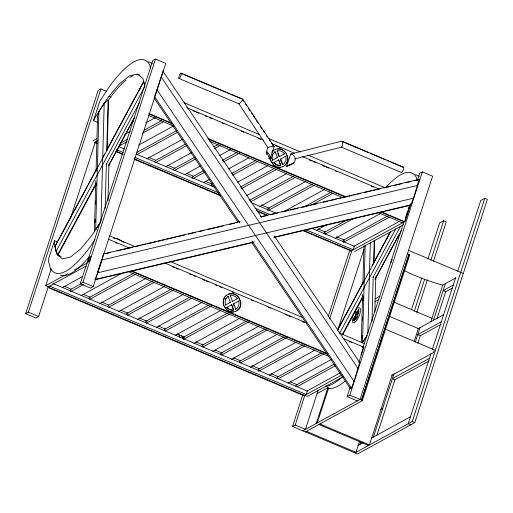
<?xml version="1.0" encoding="UTF-8"?>
<svg xmlns="http://www.w3.org/2000/svg" width="513" height="513" viewBox="0 0 513 513"><rect width="100%" height="100%" fill="white"/><g stroke="black" fill="none" stroke-linecap="round" stroke-linejoin="round"><path stroke-width="0.77" d="M94.386 231.947L95.79 180.852M96.053 171.271L97.566 116.175L98.919 111.539L104.203 103.35L108.128 99.798L106.723 150.899M95.078 222.45L95.168 219.263M95.578 204.129L95.668 200.942M96.085 185.802L96.13 184.205L58.424 254.294A98.028 25.599 -67.1 0 0 59.495 256.25M98.919 111.539L95.674 229.709L100.958 221.52M100.978 220.718L104.203 103.35M105.146 208.387L106.371 163.673M107.172 150.194L108.551 100.003A98.028 25.599 -67.1 0 1 126.031 80.086M107.948 200.686L108.936 164.756M361.299 342.402L362.614 294.494M362.903 284.119L363.954 245.791M361.838 338.484L361.928 335.297M362.345 320.163L362.435 316.976M362.871 301.041L362.954 297.854M365.205 245.15L362.524 342.556L366.994 335.624M367.827 333.565L370.328 242.546M371.996 321.234L373.22 276.52M373.573 263.746L374.208 240.591M374.022 263.041L374.637 240.732M374.843 311.936L375.811 276.808M57.418 241.944L54.487 240.706L54.372 244.092L56.949 254.519L62.451 258.943L70.512 257.064L80.573 249.017L91.962 235.339L100.458 222.251M354.323 318.535L354.425 321.016M353.066 317.38L352.476 321.741L352.771 322.408L354.143 322.946C358.241 319.734 360.992 313.475 360.248 308.3L358.876 307.762L358.164 308.089M161.422 76.7L162.583 72.186M251.421 242.072L350.405 388.585L351.418 388.027L353.996 381.364L359.716 362.479L274.186 235.877M274.449 237.397L409.925 205.392L410.939 204.834L413.516 198.172L419.185 179.3L260.38 216.819M51.223 268.722L45.708 285.696L48.273 286.78L38.61 316.515L35.916 317.996L25.65 313.655L98.188 90.397L100.888 88.922L106.749 91.397M25.65 313.655L28.35 312.173L100.888 88.922M54.487 240.706L48.235 259.956L50.268 268.196A115.438 30.145 -67.1 0 0 90.718 246.041L95.001 239.443M97.88 122.562L93.481 120.696L99.734 101.446L109.16 86.934A115.438 30.145 -67.1 0 1 149.616 64.779L150.54 68.524M70.3 218.987L95.303 142.024M70.018 290.845L70.448 289.537L80.964 283.779M80.259 283.747L152.803 60.489L155.497 59.014L165.763 63.349L93.219 286.607L90.525 288.082L80.259 283.747L82.959 282.265L155.497 59.014M88.839 298.803L89.262 297.495L133.431 273.307M97.656 272.108L101.561 260.085L417.672 185.398M157.177 88.909L161.082 76.886L358.145 368.59M107.653 306.761L108.076 305.453L152.252 281.265M154.689 161.993L155.118 160.684L185.264 144.172M126.467 314.719L126.897 313.411L171.066 289.217M173.509 169.95L173.933 168.642L194.966 157.125M145.288 322.677L145.711 321.369L189.881 297.174M192.112 178.562L192.747 176.6L203.969 170.457M164.102 330.635L164.526 329.327L208.701 305.132M211.138 185.866L211.568 184.558L212.966 183.789M182.917 338.593L183.346 337.285L227.516 313.09M201.737 346.551L202.16 345.243L246.33 321.048M266.722 154.541L266.324 152.214L267.837 147.571A2.597 0.398 -8.4 0 1 268.581 147.141L270.742 146.699A3.61 0.551 -8.4 0 1 273.051 146.5L274.154 146.66L269.883 159.139L268.568 158.126M220.552 354.502L220.975 353.194L265.15 329.006M267.376 210.394L268.017 208.432L312.186 184.238M292.275 163.807C294.911 163.07 295.982 159.017 294.68 156.824A3.61 1.411 46.4 0 0 293.058 154.958L291.346 153.932L290.672 154.047L290.595 154.785M239.366 362.46L239.795 361.152L283.965 336.964M258.186 370.418L258.61 369.11L302.779 344.922M276.789 379.03L277.424 377.068L321.6 352.88M324.036 233.607L324.466 232.299L347.602 219.628M295.815 386.334L296.245 385.026L334.104 364.288M342.857 241.565L343.28 240.257L387.45 216.069M362.3 400.724L361.447 400.364L408.765 254.724L409.624 255.083L362.3 400.724L305.331 431.927L292.5 426.502L302.901 394.497M328.153 316.777L349.937 249.722M292.5 426.502L295.199 425.02L304.85 395.305M329.609 319.112L351.892 250.53M318.086 390.502L305.459 429.362L295.199 425.02M337.894 329.545L363.89 249.542M316.245 423.456L328.019 387.232M317.258 422.904L328.538 388.187M357.375 400.935L347.109 396.594L350.084 387.45M362.954 347.827L403.808 222.103M417.672 179.435L419.653 173.336L422.346 171.861L432.613 176.196L360.068 399.454L302.766 430.843M360.915 354.958L363.101 348.231M405.52 217.666L407.707 210.939M408.194 209.445L409.406 205.707M391.015 262.784L392.15 259.296M358.811 362.704L363.845 347.211L343.203 338.477M410.163 204.655L404.648 221.629L381.056 211.651M410.913 203.642L405.155 221.353L350.552 251.255M347.109 396.594L349.808 395.113L422.346 171.861M361.447 400.364L409.105 254.538L407.393 253.813M359.427 441.642L355.971 452.293L306.364 431.311M359.902 444.45L360.633 442.193M411.388 309.865L421.789 277.86M427.977 258.815L439.615 223.001L443.655 220.789L446.227 221.873L433.357 261.476M392.227 374.811L369.45 444.906L319.843 423.93M373.387 437.063L393.971 373.708M414.209 311.423L424.604 279.438M430.792 260.392L443.655 220.789M376.94 435.114L394.933 379.723L429.221 360.947M416.774 312.513L427.412 279.758M414.209 341.273L418.339 328.57L389.155 316.226M415.293 342.222L420.025 327.64M417.858 343.306L420.327 335.707L441.142 324.306M430.811 321.741L442.713 285.113L455.518 278.097M433.504 320.259L445.406 283.631M436.813 319.067L445.707 291.692L452.447 288.005M431.035 353.444L408.201 423.732L410.766 424.822M432.215 349.821L455.736 277.437M457.711 271.339L480.739 200.48L484.785 198.262L487.35 199.345L414.812 422.603L357.503 453.986L305.35 431.869M354.938 452.902L412.247 421.519L484.785 198.262M266.324 152.214L267.087 151.758L268.555 153.432A5.649 2.251 65.9 0 1 269.876 156.26L270.274 157.966L269.883 159.139L266.459 151.816M354.656 317.207L355.753 314.296M156.074 91.885L156.933 89.666L353.996 381.364M154.689 96.143L157.273 89.48M239.013 103.299L238.891 103.786L268.004 147.667M96.213 183.07L57.905 254.288L56.071 251.396L54.981 246.702L55.718 244.893L96.681 168.739M93.481 120.696L95.995 115.996L107.922 97.63L119.305 83.959L129.372 75.911L137.426 74.032L142.935 78.457L144.769 85.883M102.754 157.459L104.646 153.932M106.544 150.405L143.717 81.304M54.981 246.702L143.743 81.695L144.833 86.396M139.6 89.916L140.357 88.518M56.071 251.396L144.454 87.101M106.076 164.737L139.837 101.978M108.621 165.423L132.899 120.298M108.647 165.821L134.816 117.163M337.362 330.244L363.531 281.586M372.258 265.368L390.464 231.523M337.759 329.93L390.868 231.209M379.678 252.531L380.434 251.126M386.84 239.212L387.597 237.808M339.612 333.219L395.754 228.856M342.203 334.7L363.069 295.918M372.932 277.584L400.621 226.105M342.62 334.906L362.98 297.059M375.093 278.976L399.749 233.146M375.118 279.373L401.288 230.722M356.298 314.2L358.767 309.987M355.669 317.105L353.778 320.33L353.348 320.144L353.284 319.323L355.554 315.463L355.362 312.968L356.099 311.712L356.529 311.891L356.721 314.379M358.908 311.59L356.791 315.2L357.003 317.964M356.439 312.924L357.875 310.782L359.055 309.916M362.21 342.953L366.885 335.759M277.68 153.316L279.021 156.882L284.471 153.804L283.291 152.502A7.438 6.816 61.3 0 0 278.123 150.739L276.873 151.181M231.985 301.65L237.436 298.566L236.249 297.271A7.438 6.816 61.3 0 0 231.087 295.507L229.837 295.95M278.655 159.941L273.891 162.64L274.788 163.621A7.438 6.816 61.3 0 0 279.957 165.391L280.643 165.186L278.655 159.941L280.643 165.186M175.324 335.598L177.889 334.149M231.619 304.709L226.855 307.409L227.753 308.39A7.438 6.816 61.3 0 0 232.921 310.16L233.601 309.955L231.619 304.709L233.601 309.955M282.073 163.993L280.239 159.312L285.69 156.273L286.017 157.497A7.438 6.816 61.3 0 1 283.439 164.064L282.336 164.667M233.986 306.088L233.197 304.081L238.654 301.041L238.981 302.266A7.438 6.816 61.3 0 1 236.403 308.832L235.3 309.429M272.666 160.171L277.443 157.517L275.186 151.771L274.808 151.976A7.438 6.816 61.3 0 0 272.23 158.536L272.666 160.171L272.159 160.447M225.63 304.94L230.401 302.285L228.15 296.533L227.772 296.745A7.438 6.816 61.3 0 0 225.194 303.305L225.63 304.94L225.124 305.216M92.795 140.895L96.995 138.6M97.464 140.831L94.469 142.473L97.419 143.717M131.764 122.043L133.867 120.895M124.685 134.457L130.289 131.386M145.718 122.94L155.529 117.567M120.286 143.236L127.301 139.395M144.127 130.18L161.653 120.581M118.734 146.237L127.153 141.626M142.576 133.181L163.609 121.658M138.593 145.102L173.644 125.903M137.003 152.348L176.966 130.456M136.849 154.58L177.517 132.309M230.638 94.347L242.758 99.182L274.154 146.66M146.891 158.825L182.647 139.241M155.67 162.538L187.219 145.256M165.705 166.776L191.65 152.573M213.895 146.756L218.102 144.454M174.484 170.489L195.517 158.972M214.447 148.603L220.058 145.532M184.52 174.734L200.647 165.904M219.577 155.535L230.799 149.392M222.2 160.473L236.923 152.412M193.298 178.447L205.219 171.919M223.45 161.935L239.577 153.105M203.34 182.692L209.65 179.236M228.58 168.873L248.914 157.735M275.654 149.321L273.519 150.489A9.375 8.593 61.3 0 0 271.916 152.085M231.902 173.42L255.737 160.364M212.119 186.405L213.517 185.635M232.453 175.273L257.693 161.448M274.686 152.047L275.186 151.771M276.937 157.792L277.443 157.517M283.971 154.08L284.471 153.804M45.708 285.696L67.453 273.782M74.468 269.941L87.8 262.643M237.583 182.205L267.728 165.693M273.557 162.826L274.064 162.55L274.962 163.532A7.438 6.816 61.3 0 0 280.124 165.295M285.183 156.548L285.69 156.273M86.152 266.029L47.933 286.966L304.523 395.472M240.199 187.142L273.852 168.706M241.45 188.604L276.507 169.405M282.426 166.808L284.561 165.641A9.375 8.593 61.3 0 0 287.812 157.363L286.017 152.861A9.375 8.593 61.3 0 0 277.86 148.841L275.487 149.411M62.22 287.678L82.555 276.539M70.294 291.769L83.619 284.478M246.58 195.536L286.543 173.65M249.902 200.089L293.372 176.28M250.453 201.936L295.321 177.363M81.035 295.635L121.703 273.358M89.813 299.342L135.387 274.384M259.79 206.566L306.062 181.224M268.568 210.279L314.142 185.321M99.849 303.587L146.128 278.245M108.628 307.3L154.201 282.342M284.215 211.452L324.178 189.566M303.658 207.169L331 192.195M310.519 205.566L332.956 193.273M118.67 311.545L164.243 286.587M127.448 315.258L173.721 289.916M137.484 319.503L183.058 294.545M146.263 323.216L191.836 298.258M316.239 230.44L327.454 224.29M418.172 179.851L419.185 179.3M325.018 234.152L353.765 218.403M156.298 327.461L201.872 302.503M227.644 296.815L228.15 296.533M165.077 331.174L211.356 305.831M335.053 238.391L380.627 213.434M229.901 302.561L230.401 302.285M236.929 298.848L237.436 298.566M343.133 242.489L389.405 217.146M175.119 335.419L220.693 310.461M226.515 307.595L227.022 307.313L227.919 308.3A7.438 6.816 61.3 0 0 233.088 310.064M238.147 301.317L238.654 301.041M183.308 337.907L182.711 338.234L181.666 335.553M183.192 339.516L229.471 314.174M353.867 246.349L399.441 221.392M235.39 311.577L237.525 310.41A9.375 8.593 61.3 0 0 240.777 302.131L238.981 297.63A9.375 8.593 61.3 0 0 230.824 293.609L228.618 294.09L226.477 295.257A9.375 8.593 61.3 0 0 223.642 305.312M354.515 251.575L403.519 224.739M193.933 343.377L239.507 318.419M202.712 347.089L248.985 321.747M212.748 351.334L259.027 325.992M221.526 355.047L267.1 330.083M408.765 254.724L409.105 254.538M231.568 359.292L277.142 334.329M240.347 363.005L286.62 337.657M374.868 298.874L379.767 296.187M250.382 367.25L295.956 342.286M374.593 301.888L378.639 299.675M258.462 371.341L304.735 345.999M269.197 375.202L314.77 350.244M277.975 378.915L324.254 353.572M453.255 285.074L443.142 290.608L445.707 291.692M288.017 383.16L331.488 359.356M363.845 347.211L363.339 347.487L361.864 346.865M296.796 386.873L335.355 365.756M417.999 328.75L443.617 314.719M306.832 391.118L340.485 372.688M342.043 374.926L304.017 395.747L48.164 287.549M441.353 321.696L417.762 334.617L420.327 335.707M343.203 376.779L307.428 396.369L304.857 395.286M317.079 393.606L327.865 387.7M391.785 375.369L433.562 352.489L434.415 349.872L385.539 329.205M429.452 358.324L392.368 378.632L394.933 379.723M380.729 409.336L382.756 408.226M357.875 445.56L363.275 442.604M371.701 437.987L410.464 416.755M290.544 164.615L287.94 165.782M293.455 163.23L286.671 166.295L287.312 166.052M293.763 163.038L286.703 166.257L290.672 154.047L341.844 141.12L403.616 167.206M341.523 147.148L294.872 158.863A2.597 1.02 46.4 0 0 295.264 158.427M103.132 253.973L240.142 221.603M106.011 253.608L110.68 252.499M116.906 251.03L121.581 249.927M123.139 249.562L132.476 247.349M136.368 246.432L141.043 245.329M142.601 244.964L145.711 244.226M147.269 243.855L156.612 241.649M158.171 241.283L160.505 240.732M162.063 240.36L165.173 239.629M166.731 239.257L176.074 237.051M177.626 236.685L184.635 235.031M188.528 234.108L195.536 232.453M199.429 231.536L204.097 230.433M207.989 229.51L214.998 227.855M216.55 227.49L223.559 225.835M229.786 224.361L234.46 223.258M236.012 222.892L237.57 222.52M261.701 216.819L267.151 215.531M271.044 214.614L278.052 212.959M281.945 212.036L288.947 210.381M290.505 210.016L297.514 208.361M301.407 207.438L308.409 205.784M312.302 204.867L316.976 203.764M323.203 202.289L327.871 201.186M329.429 200.82L336.438 199.166M337.99 198.794L341.107 198.063M342.665 197.691L347.333 196.588M348.891 196.222L352.008 195.485M353.56 195.12L355.9 194.568M357.452 194.196L360.568 193.459M364.461 192.542L371.463 190.887M373.022 190.522L380.03 188.861M383.923 187.944L390.925 186.29M394.818 185.366L401.826 183.712M405.719 182.795L410.387 181.692M414.28 180.768L417.396 180.037M97.406 272.858L413.516 198.172M94.828 279.521L254.442 241.809M273.904 237.211L410.939 204.834M95.373 279.707L252.653 242.546M282.592 166.712L280.22 167.289A9.375 8.593 61.3 0 1 277.931 167.148M228.445 294.18L230.651 293.699A9.375 8.593 61.3 0 1 238.814 297.72L240.61 302.221A9.375 8.593 61.3 0 1 237.359 310.5M235.557 311.481L233.184 312.058A9.375 8.593 61.3 0 1 226.669 309.833L225.021 308.037M113.482 238.038L118.041 238.808L124.024 242.412M440.699 284.657L442.796 285.222M353.572 320.651L353.964 320.785C357.067 318.349 359.151 313.61 358.593 309.692M181.243 73.167A2.886 0.757 -67.1 0 1 179.999 77.54A2.886 0.757 -67.1 0 1 178.96 76.668A2.886 0.757 -67.1 0 1 181.243 73.167L242.758 99.182L242.386 100.112A3.174 0.487 -50 0 1 241.097 101.85L239.648 103.376A2.757 0.423 -50 0 1 238.891 103.786L178.89 78.418M180.788 73.263L182.987 74.193M184.449 74.815L225.502 92.173M226.97 92.795L229.17 93.725M342.312 141.569L368.706 152.733M370.168 153.355L381.903 158.312M383.365 158.934L385.564 159.864M387.033 160.486L389.232 161.415M390.701 162.031L402.429 166.994M401.269 172.458L341.267 147.084A2.757 0.949 -85.1 0 0 342.049 146.68L342.613 144.781A3.174 1.09 -85.1 0 0 342.639 142.511L342.1 141.19M184.026 102.69L259.232 134.496M268.818 138.548L300.522 151.957M307.896 155.073L384.577 187.501M186.738 107.653L263.419 140.081M271.531 143.512L294.391 153.175M302.497 156.606L379.178 189.034M192.869 110.737L195.081 111.674M196.556 112.296L198.768 113.232M205.405 116.034L206.88 116.663M209.83 117.907L212.042 118.843M222.36 123.21L223.835 123.832M241.533 131.315L243.746 132.251M258.494 138.484L260.707 139.421M275.449 145.66L277.661 146.596M279.136 147.218L281.348 148.154M309.365 159.998L311.577 160.935M313.052 161.563L315.264 162.493M322.639 165.616L324.851 166.552M326.326 167.174L328.538 168.11M335.175 170.912L336.65 171.541M371.303 186.193L373.515 187.13M108.942 96.406L111.141 97.335M148.802 113.431L171.656 123.094M207.784 138.375L345.666 196.684M149.033 114.021L171.887 123.684M208.753 139.279L345.159 196.96M381.287 212.241L404.148 221.905M148.821 115.566L173.888 126.166M209.285 141.133L343.473 197.883M378.126 212.536L402.461 222.828M408.528 250.325L463.265 273.474M148.501 157.241L155.875 160.357M167.674 165.346L175.048 168.463M186.841 173.452L193.478 176.26M205.277 181.249L212.651 184.366M248.779 199.64L250.254 200.269M261.316 204.944L269.421 208.374M318.086 228.952L325.46 232.068M336.522 236.749L344.633 240.18M118.439 146.513L124.338 149.007M136.131 153.996L215.024 187.36M251.152 202.641L276.225 213.241M311.615 228.208L354.38 246.291L353.245 249.78L305.318 229.516M116.566 149.693L123.203 152.496M135.002 157.485L219.051 193.029M255.185 208.31L269.928 214.549M94.976 142.197L97.188 143.133M116.355 151.239L122.992 154.047M134.053 158.722L219.583 194.889M256.449 210.484L267.504 215.159M302.894 230.125L351.559 250.703M115.848 151.515L123.223 154.631M134.284 159.312L220.552 195.793M257.417 211.382L267.735 215.749M303.132 230.715L351.052 250.979M394.369 302.362L432.318 318.406M356.266 319.227L355.836 319.048L355.618 316.284M109.711 235.922L135.515 246.836M170.906 261.803L302.888 317.618M339.016 332.892L364.083 343.492M108.737 239.327L129.379 248.055M164.769 263.022L306.338 322.889M115.605 242.72L117.079 243.342M172.374 266.728L174.587 267.664M176.062 268.286L178.274 269.222M189.335 273.897L191.548 274.833M193.023 275.462L195.235 276.392M202.603 279.514L204.815 280.451M206.29 281.073L208.502 282.009M215.139 284.811L216.614 285.44M219.564 286.684L221.776 287.62M232.1 291.987L233.575 292.609M251.267 300.092L253.48 301.028M268.228 307.261L270.441 308.198M285.183 314.437L287.395 315.367M288.87 315.995L291.083 316.931M302.144 321.606L304.356 322.542M349.334 341.562L351.546 342.498M131.257 270.672L327.384 353.611M131.488 271.262L327.615 354.201M128.327 271.557L328.878 356.368M57.443 254.916L61.105 256.462M82.959 282.265L93.219 286.607M349.808 395.113L361.78 400.178M412.247 421.519L414.812 422.603M63.862 286.1L71.236 289.223M83.035 294.212L90.403 297.328M101.465 302.003L108.839 305.126M120.638 310.115L128.006 313.231M139.068 317.906L147.18 321.337M158.241 326.011L165.616 329.134M177.408 334.123L184.783 337.24M195.844 341.915L203.219 345.031M215.011 350.02L222.386 353.143M233.447 357.817L240.821 360.934M251.877 365.615L259.988 369.046M271.05 373.72L278.424 376.837M290.217 381.826L297.591 384.942M52.967 283.49L307.345 391.06L306.21 394.548L49.62 286.042M318.836 424.482L368.443 445.457M28.35 312.173L38.61 316.515M162.685 70.826L261.649 217.313M154.798 96.989L239.892 222.956M251.986 240.853L351.418 388.027M154.233 98.207L237.987 222.18M242.367 99.304L243.675 101.292M245.426 103.934L246.74 105.922M248.491 108.564L249.799 110.552M251.55 113.193L252.422 114.521M253.3 115.842L255.487 119.151M256.359 120.472L258.546 123.78M260.296 126.429L261.604 128.41M263.355 131.059L264.233 132.38M266.42 135.689L267.292 137.009M269.479 140.318L270.351 141.639M272.538 144.948L273.416 146.269M223.95 306.069L224.668 307.377M280.746 159.03L282.843 164.384M233.704 303.799L235.807 309.153M178.813 334.534L179.948 337.528M277.379 150.905L279.527 156.606M230.337 295.668L232.492 301.375M417.204 180.621L416.466 177.626A115.438 30.145 -67.1 0 0 386.251 187.072M440.661 284.568A65.414 19.783 18 0 1 404.372 270.588M103.472 253.788A52.807 13.787 -67.1 0 1 95.168 279.335M341.183 377.786A115.438 30.145 -67.1 0 1 325.537 386.295M345.05 381.076A115.438 30.145 -67.1 0 1 327.223 387.937M415.235 174.683A115.438 30.145 -67.1 0 1 419.108 176.581M89.14 256.866A115.438 30.145 -67.1 0 1 60.374 275.09M148.385 61.836A115.438 30.145 -67.1 0 1 152.252 63.734M129.789 77.373A98.028 25.599 -67.1 0 1 132.95 75.706M136.926 74.667A98.028 25.599 -67.1 0 1 139.414 74.866M230.318 293.885A9.375 8.593 61.3 0 1 231.844 293.911M238.622 309.089A9.375 8.593 61.3 0 1 237.019 310.686M233.351 311.962A9.375 8.593 61.3 0 1 226.836 309.737L224.021 305.793A9.375 8.593 61.3 0 1 226.65 295.167M225.111 299.874A7.438 6.816 61.3 0 1 226.002 298.284M402.846 167.616A2.886 0.757 -67.1 0 1 403.327 169.643A2.886 0.757 -67.1 0 1 401.153 172.233M280.387 167.2A9.375 8.593 61.3 0 1 273.871 164.974L271.056 161.024A9.375 8.593 61.3 0 1 270.345 157.068M272.089 151.989A9.375 8.593 61.3 0 1 273.685 150.399M271.73 158.812A7.438 6.816 61.3 0 1 271.704 156.914M272.147 155.106A7.438 6.816 61.3 0 1 272.698 154.015M275.705 166.385A9.375 8.593 61.3 0 1 273.705 165.064L270.89 161.12A9.375 8.593 61.3 0 1 270.178 157.158M277.693 148.93A9.375 8.593 61.3 0 1 285.85 152.957L287.646 157.459A9.375 8.593 61.3 0 1 284.394 165.731M90.827 256.776L89.711 261.111L87.979 262.06L89.813 257.327L90.827 256.776"/></g></svg>
